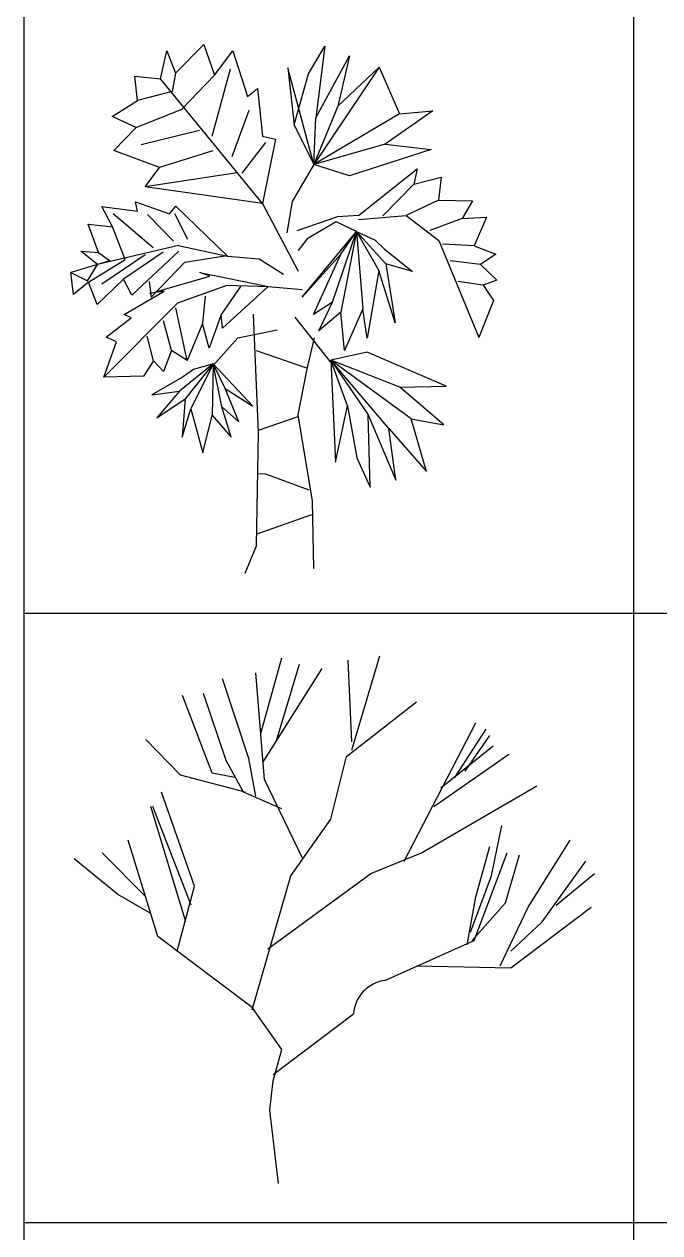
# Model space of a CAD drawing. Extents: x -72339 to 59654, y -38057 to 42097.
# Drawn here: x -346 to 5908, y -6185 to 5718 of the extents above; entities that cross this region are included whole.
import ezdxf

# ---------------------------------------------------------------- set-up
doc = ezdxf.new("R2010")
doc.units = 0
doc.header["$MEASUREMENT"] = 0
doc.layers.get('0').update_dxf_attribs({"linetype": 'CONTINUOUS'})
doc.styles.add('DIM', font='txt')

# ---------------------------------------------------------------- blocks, each defined once
blk = doc.blocks.new('950')
for p, q in [((-347.5, 2029.1), (-321.7, 2143.6)), ((-321.7, 2143.6), (-286.4, 2051.7)), ((-286.4, 2051.7), (-170.3, 2170.2)), ((-170.3, 2170.2), (-126.6, 2043.7)), ((-126.6, 2043.7), (-51.5, 2144.2)), ((-51.5, 2144.2), (9.1, 1956.7)), ((259.9, 2048.8), (326.3, 2163.1)), ((326.3, 2163.1), (289.6, 1868.9)), ((289.6, 1868.9), (427.9, 2123.7)), ((427.9, 2123.7), (379.4, 1916.4)), ((-452.8, 2040.2), (-347.5, 2029.1)), ((-442.2, 1939.6), (-452.8, 2040.2)), ((-286.4, 2051.7), (-300.2, 1976.7)), ((-259.5, 1904.6), (-126.6, 2043.7)), ((-135, 1793.9), (-61, 2070.4)), ((281.2, 1678), (174.4, 2074.5)), ((174.4, 2074.5), (200.6, 1839.6)), ((200.6, 1839.6), (259.9, 2048.8)), ((549.3, 2077.1), (281.2, 1678)), ((379.4, 1916.4), (549.3, 2077.1)), ((549.3, 2077.1), (632.1, 1885.8)), ((71.2, 1517.5), (-347.5, 2029.1)), ((9.1, 1956.7), (50.7, 1988.9)), ((50.7, 1988.9), (70.8, 1793.5)), ((-545.5, 1874.7), (-442.2, 1939.6)), ((-300.2, 1976.7), (-442.2, 1939.6)), ((-447.7, 1829.7), (-259.5, 1904.6)), ((-53.5, 1709.7), (16.2, 1900.6)), ((379.4, 1916.4), (281.2, 1678)), ((632.1, 1885.8), (281.2, 1678)), ((768.5, 1897.3), (574, 1761.3)), ((632.1, 1885.8), (768.5, 1897.3)), ((-447.7, 1829.7), (-545.5, 1874.7)), ((200.6, 1839.6), (281.2, 1678)), ((281.2, 1678), (289.6, 1868.9)), ((-538.3, 1734.3), (-447.7, 1829.7)), ((-188.2, 1816.6), (-427, 1758.6)), ((70.8, 1793.5), (124.5, 1780.7)), ((-12.6, 1641.9), (83.8, 1767.1)), ((124.5, 1780.7), (71.2, 1517.5)), ((574, 1761.3), (281.2, 1678)), ((762.3, 1738.2), (427.3, 1631.4)), ((574, 1761.3), (762.3, 1738.2)), ((-351.7, 1664.8), (-538.3, 1734.3)), ((-132.3, 1733.7), (-351.7, 1664.8)), ((-410, 1586.2), (-351.7, 1664.8)), ((-32.6, 1642.9), (-410, 1586.2)), ((281.2, 1678), (191.7, 1525.7)), ((427.3, 1631.4), (281.2, 1678)), ((464.6, 1467.6), (704.5, 1659.9)), ((704.5, 1659.9), (691.3, 1596.2)), ((691.3, 1596.2), (564.7, 1466.8)), ((691.3, 1596.2), (802.9, 1624.9)), ((802.9, 1624.9), (792.4, 1531)), ((71.2, 1517.5), (-410, 1586.2)), ((-587.8, 1505.1), (-441.4, 1485.5)), ((-544, 1421.7), (-587.8, 1505.1)), ((-449.7, 1524.1), (-310.9, 1474.6)), ((-441.4, 1485.5), (-449.7, 1524.1)), ((-310.9, 1474.6), (-285, 1506.9)), ((-285, 1506.9), (-72.4, 1301.4)), ((71.2, 1517.5), (217.2, 1239.9)), ((191.7, 1525.7), (170.8, 1396.7)), ((792.4, 1531), (659.1, 1467.7)), ((792.4, 1531), (932.3, 1528.2)), ((932.3, 1528.2), (888.7, 1456.1)), ((-377.7, 1335.4), (-540.9, 1474.8)), ((-294.4, 1363.4), (-401.1, 1472.3)), ((-235.2, 1369.2), (-288.9, 1474.9)), ((378.6, 1461.9), (211.3, 1404.6)), ((373.3, 1442.2), (253.9, 1372.5)), ((455.6, 1402.3), (373.3, 1442.2)), ((464.6, 1467.6), (378.6, 1461.9)), ((463.8, 1451.9), (659.1, 1467.7)), ((659.1, 1467.7), (794, 1365.1)), ((888.7, 1456.1), (756.1, 1407.1)), ((888.7, 1456.1), (989, 1461)), ((989, 1461), (938.7, 1343.5)), ((-643.8, 1433.1), (-544, 1421.7)), ((-601.1, 1316.2), (-643.8, 1433.1)), ((-492.8, 1286.9), (-544, 1421.7)), ((233.2, 1133.3), (455.6, 1402.3)), ((358.3, 1112.3), (455.6, 1402.3)), ((455.6, 1402.3), (391.6, 1071.8)), ((391.8, 1309.1), (455.6, 1402.3)), ((455.6, 1402.3), (482.7, 1085.4)), ((455.6, 1402.3), (575.7, 1269.8)), ((455.6, 1402.3), (548.2, 1242.3)), ((455.6, 1402.3), (532.1, 1366.5)), ((-273.9, 1344.9), (-605.5, 1267.5)), ((-273.9, 1344.9), (-72.4, 1301.4)), ((253.9, 1372.5), (217.2, 1324.3)), ((532.1, 1366.5), (571.4, 1329.7)), ((794, 1365.1), (958.2, 967.8)), ((938.7, 1343.5), (808.9, 1350.1)), ((938.7, 1343.5), (1027, 1309)), ((-674.7, 1322), (-601.1, 1316.2)), ((-605.5, 1267.5), (-674.7, 1322)), ((-601.1, 1316.2), (-554.7, 1282.6)), ((-410.2, 1306.8), (-587.7, 1186)), ((-336.1, 1317.8), (-499.8, 1206.6)), ((-271.8, 1322.3), (-465.5, 1141.8)), ((-247.4, 1276), (-84.2, 1302)), ((-72.4, 1301.4), (56.8, 1290.6)), ((56.8, 1290.6), (156.5, 1227.3)), ((391.8, 1309.1), (233.2, 1133.3)), ((280.3, 1061.4), (391.8, 1309.1)), ((571.4, 1329.7), (685.8, 1237.8)), ((1027, 1309), (964.8, 1266.4)), ((-554.7, 1282.6), (-715, 1234.2)), ((-647, 1199.8), (-605.5, 1267.5)), ((-642.5, 1194.9), (-492.8, 1286.9)), ((-385.4, 1132.9), (-247.4, 1276)), ((548.2, 1242.3), (500.3, 965.2)), ((615, 1027.9), (548.2, 1242.3)), ((575.7, 1269.8), (615, 1027.9)), ((685.8, 1237.8), (575.7, 1269.8)), ((964.8, 1266.4), (839.8, 1282.7)), ((964.8, 1266.4), (1031.7, 1203)), ((-715, 1234.2), (-647, 1199.8)), ((-704.5, 1143.3), (-715, 1234.2)), ((-642.5, 1194.9), (-704.5, 1143.3)), ((-607.1, 1102.8), (-642.5, 1194.9)), ((-499.8, 1206.6), (-607.1, 1102.8)), ((-465.5, 1141.8), (-499.8, 1206.6)), ((-394, 1197.6), (-385.4, 1132.9)), ((-391.2, 1148), (-145.6, 1219.1)), ((-186.8, 1234.6), (93.9, 1176.1)), ((-145.6, 1219.1), (-186.8, 1234.6)), ((974.8, 1181.5), (871.2, 1196.8)), ((1031.7, 1203), (974.8, 1181.5)), ((-496.4, 1061.8), (-331.8, 1158.2)), ((-331.8, 1158.2), (-391.2, 1148)), ((-276.9, 1109.4), (-73.5, 1182.5)), ((-20.1, 1176.3), (-98.5, 1061.8)), ((93.9, 1176.1), (-93.5, 1005.4)), ((-73.5, 1182.5), (93.9, 1176.1)), ((93.9, 1176.1), (233.4, 1164.8)), ((974.8, 1181.5), (1017.4, 1119.3)), ((-276.9, 1109.4), (-580, 804.4)), ((-164.8, 1137), (-175.7, 1024.6)), ((358.3, 1112.3), (280.3, 1061.4)), ((301.9, 994.8), (358.3, 1112.3)), ((1017.4, 1119.3), (958.2, 967.8)), ((-570.4, 969.2), (-467.8, 1048.8)), ((-467.8, 1048.8), (-496.4, 1061.8)), ((-238.7, 872.7), (-285, 1089.8)), ((-98.5, 1061.8), (-148.4, 924)), ((-93.5, 1005.4), (-98.5, 1061.8)), ((53.6, 577.7), (33.9, 1063.4)), ((203.3, 1050.5), (348.4, 867.3)), ((391.6, 1071.8), (301.9, 994.8)), ((406.2, 913.5), (391.6, 1071.8)), ((482.7, 1085.4), (406.2, 913.5)), ((500.3, 965.2), (482.7, 1085.4)), ((-302, 913.7), (-335.2, 1035.3)), ((-175.7, 1024.6), (-238.7, 872.7)), ((-148.4, 924), (-175.7, 1024.6)), ((-31.1, 966.6), (130.6, 998.4)), ((-580, 804.4), (-528.1, 949.6)), ((-528.1, 949.6), (-570.4, 969.2)), ((-376.4, 871.7), (-402.3, 973.1)), ((-132.7, 851.6), (-31.1, 966.6)), ((252.3, 832.1), (283.4, 966.4)), ((-302, 913.7), (-334.7, 827.5)), ((-238.7, 872.7), (-302, 913.7)), ((252.8, 842.1), (46.2, 912.6)), ((500.4, 907.2), (350.5, 875.1)), ((823.4, 768.2), (500.4, 907.2)), ((-376.4, 871.7), (-417.3, 808.4)), ((-334.7, 827.5), (-376.4, 871.7)), ((-131.4, 859.7), (-269.9, 746.7)), ((-131.4, 859.7), (-246.8, 715.3)), ((-131.4, 859.7), (-223.2, 675.3)), ((-131.4, 859.7), (-212.3, 835.7)), ((-131.4, 859.7), (-135.2, 648.2)), ((30.6, 685.4), (-131.4, 859.7)), ((-96.2, 683.3), (-131.4, 859.7)), ((-82.3, 758.1), (-131.4, 859.7)), ((633.8, 763.6), (350.5, 875.1)), ((679.5, 634.1), (350.5, 875.1)), ((589, 593.5), (350.5, 875.1)), ((418.5, 687.4), (350.5, 875.1)), ((350.5, 875.1), (504.2, 649.5)), ((350.5, 875.1), (369.5, 456.2)), ((-417.3, 808.4), (-580, 804.4)), ((-256.7, 805.3), (-383.6, 731.5)), ((-212.3, 835.7), (-256.7, 805.3)), ((217.3, 649.5), (252.3, 832.1)), ((-383.6, 731.5), (-269.9, 746.7)), ((-269.9, 746.7), (-362.7, 638.2)), ((-26.7, 621.3), (-82.3, 758.1)), ((-82.3, 758.1), (30.6, 685.4)), ((633.8, 763.6), (823.4, 768.2)), ((814.1, 609.3), (633.8, 763.6)), ((-362.7, 638.2), (-246.8, 715.3)), ((-246.8, 715.3), (-258.6, 559.1)), ((-258.6, 559.1), (-223.2, 675.3)), ((-223.2, 675.3), (-173.3, 493.8)), ((-173.3, 493.8), (-135.2, 648.2)), ((-135.2, 648.2), (-58, 558.7)), ((-58, 558.7), (-96.2, 683.3)), ((-96.2, 683.3), (-26.7, 621.3)), ((275.2, 296.3), (217.3, 649.5)), ((369.5, 456.2), (418.5, 687.4)), ((418.5, 687.4), (457.1, 473.4)), ((504.2, 649.5), (617, 382.5)), ((512.1, 353.1), (504.2, 649.5)), ((54.1, 587.7), (217, 643.8)), ((679.5, 634.1), (814.1, 609.3)), ((742.4, 417), (679.5, 634.1)), ((45.7, 112.1), (53.6, 577.7)), ((589, 593.5), (742.4, 417)), ((617, 382.5), (589, 593.5)), ((457.1, 473.4), (512.1, 353.1)), ((84.9, 406), (55, 407.5)), ((261.8, 341.3), (84.9, 406)), ((281.2, 20.1), (275.2, 296.3)), ((48.2, 162), (272.4, 240.7)), ((0, 0), (45.7, 112.1))]:
    blk.add_line(p, q)
at = {"linetype": 'Continuous', "style": 'DIM', "flags": 1}
for tag in ['XVALUE', 'YVALUE']:
    blk.add_attdef(tag, (-94457.4, -67383.8), '', height=0.02, dxfattribs=at)
blk = doc.blocks.new('959')
for points in [[(-204, 7414), (140, 8651)], [(54, 7311), (427, 8548)], [(1285, 7277), (1228, 8616)], [(1285, 7139), (1744, 8685)], [(483, 5352), (-146, 6658), (-290, 8410)], [(-175, 6933), (799, 8479)], [(-290, 6383), (-404, 7002), (-834, 8307)], [(-633, 6692), (-1006, 6761), (-1492, 8033)], [(140, 6177), (-490, 6451), (-777, 6967), (-1149, 8067)], [(-347, 2878), (283, 5077), (942, 6005), (1200, 7036), (2345, 7930)], [(2145, 5318), (3318, 7586)], [(2975, 6692), (3491, 7483)], [(3147, 6795), (3548, 7380)], [(-461, 6451), (-1521, 6727), (-2094, 7311)], [(2746, 6520), (3605, 7208)], [(2631, 6211), (3863, 7070)], [(-89, 3875), (1600, 5112), (2431, 5455), (4321, 6555)], [(-1578, 3840), (-1292, 4905), (-1836, 6451)], [(-1435, 4321), (-2008, 6211)], [(-1349, 4596), (-1979, 6211)], [(3233, 4149), (3576, 5077), (3748, 5902)], [(83, 26), (-61, 1228), (-3, 1710), (140, 2225), (-347, 2912), (-1894, 4081), (-2380, 5662)], [(3175, 3943), (3318, 4733), (3548, 5559)], [(3720, 3600), (4178, 4561), (4865, 5662)], [(-2094, 4733), (-2810, 5455)], [(1829, 3359), (3290, 4012), (3834, 5455)], [(3262, 4012), (3806, 4630), (4035, 5421)], [(-2008, 4458), (-2552, 4768), (-3268, 5352)], [(3891, 3840), (4407, 4321), (5123, 5318)], [(4636, 4596), (5266, 5112)], [(2345, 3600), (3891, 3565), (5209, 4561)], [(-3, 1813), (1314, 2809)]]:
    blk.add_lwpolyline(points)
blk.add_arc((1912, 2765), 600, 97.9287, 175.7547)
at = {"linetype": 'Continuous', "style": 'DIM', "flags": 1}
for tag in ['XVALUE', 'YVALUE']:
    blk.add_attdef(tag, (-81672, -108676), '', height=0.02, dxfattribs=at)

msp = doc.modelspace()

# ---------------------------------------------------------------- linework, layer by layer
for p, q in [((-346, -6083), (-346, 41917)), ((-346, -18083), (-346, 41917)), ((5654, -18083), (5654, 41917)), ((-346, -83), (59654, -83)), ((-346, -6083), (59654, -6083)), ((-346, -6083), (59654, -6083))]:
    msp.add_line(p, q)

# ---------------------------------------------------------------- block references
for name, p, xscale, yscale, zscale in [('950', (1829, 310), 2.399999999906868, 2.400000000023283, 2.4), ('959', (2106, -5715), 0.6000000000931323, 0.5999999999767169, 0.6)]:
    msp.add_blockref(name, p, dxfattribs=dict(xscale=xscale, yscale=yscale, zscale=zscale))

doc.saveas('drawing.dxf')
